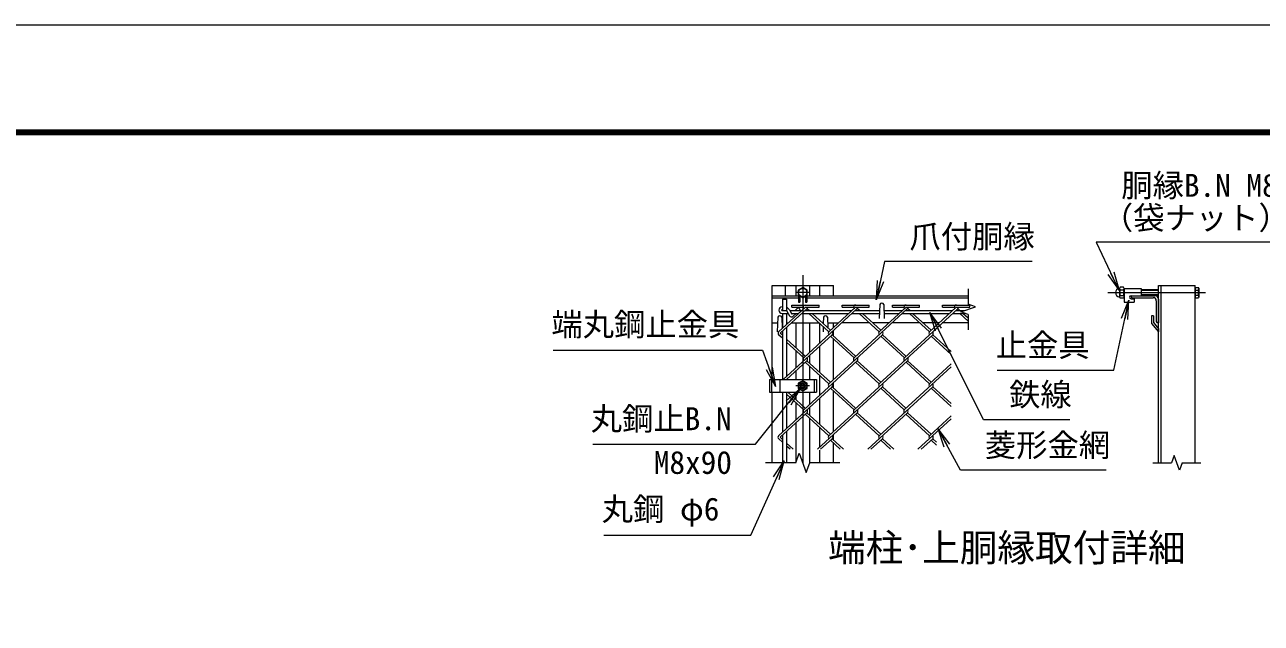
# Model space of a CAD drawing. Units: millimetres, scale not verified. Extents: x -14700 to 14700, y -10395 to 10395.
# Drawn here: x -3826 to 5236, y 6009 to 10395 of the extents above; entities that cross this region are included whole.
import ezdxf
from ezdxf.enums import TextEntityAlignment as Align

# ---------------------------------------------------------------- set-up
doc = ezdxf.new("R2010")
doc.units = ezdxf.units.MM
doc.header["$LTSCALE"] = 70
doc.linetypes.add('DASHED', pattern=[7.5, 6, -1.5])
doc.linetypes.add('USER1', pattern=[50.8, 31.75, -6.35, 6.35, -6.35])
for name, color, linetype, lineweight in [('0-0_D-STR-TXT', 7, 'Continuous', 9), ('0-1_D-STR1', 1, 'Continuous', 18), ('0-2_D-BMK', 2, 'USER1', 13), ('0-3_D-STR3', 3, 'Continuous', 13), ('0-8_D-STR-DIM', 7, 'Continuous', 9), ('0-9_0', 7, 'Continuous', 9), ('0-A_D-STR2', 7, 'Continuous', 9), ('0-B_D-TTL', 7, 'Continuous', 9)]:
    doc.layers.add(name, color=color, linetype=linetype, lineweight=lineweight)
doc.layers.add('0-4_D-TTL-TXT', color=7, linetype='Continuous')
doc.styles.add('ＭＳ ゴシック', font='')
doc.styles.get('ＭＳ ゴシック').set_extended_font_data('MS Gothic')

# ---------------------------------------------------------------- blocks, each defined once
blk = doc.blocks.new('_Open')
at = {"layer": '0-9_0'}
blk.add_line((-70, 11.67), (0, 0), dxfattribs=at)
blk.add_lwpolyline([(-70, -11.67), (0, 0), (-70, 0)], dxfattribs=at)

msp = doc.modelspace()

# ---------------------------------------------------------------- linework, layer by layer
at = {"layer": '0-0_D-STR-TXT'}
for points in [[(5788.5, 8800.87), (4026.38, 8800.87), (4192.31, 8449.13)], [(3557.11, 8659.54), (2475.45, 8659.54), (2414.77, 8380.72)], [(3300.85, 7862.83), (4154.21, 7862.83), (4263.96, 8375.6)], [(3832.52, 7500.75), (3199.47, 7500.75), (2808.55, 8284.12)], [(46.59, 8010.87), (1580.41, 8010.87), (1675.35, 7747.01)], [(336.81, 7320.36), (1529.51, 7320.36), (1858.9, 7733.14)], [(4100.15, 7130.18), (3030.93, 7130.18), (2867.94, 7432.36)], [(417.48, 6655.07), (1495.58, 6655.07), (1738.2, 7197.77)]]:
    msp.add_lwpolyline(points, dxfattribs=at)
at = {"layer": '0-1_D-STR1'}
for p, q in [((1650.08, 7796.29), (1650.08, 8484.4)), ((1650.08, 8484.4), (2100.08, 8484.4)), ((1750.08, 8409.4), (1750.08, 8484.4)), ((1825.08, 8484.4), (1825.08, 8409.4)), ((1925.08, 8484.4), (1925.08, 8409.4)), ((2000.08, 8409.4), (2000.08, 8484.4)), ((2100.08, 8409.4), (2100.08, 8484.4)), ((4501.44, 7184.4), (4501.44, 8484.4)), ((4751.44, 7184.4), (4751.44, 8484.4)), ((1650.08, 8409.4), (1843.83, 8409.4)), ((1650.08, 8394.4), (1843.83, 8394.4)), ((1906.33, 8409.4), (3087.92, 8409.4)), ((1906.33, 8394.4), (3087.92, 8394.4)), ((2439.73, 8343.76), (2436.22, 8243.13)), ((2469.73, 8343.76), (2473.24, 8243.13)), ((4281.44, 8409.4), (4456.44, 8409.4)), ((4281.44, 8404.4), (4281.44, 8409.4)), ((4291.44, 8394.4), (4443.94, 8394.4)), ((4466.44, 8371.9), (4466.44, 8219.4)), ((4481.44, 8384.4), (4481.44, 8209.4)), ((1692.58, 8251.29), (1688.83, 8143.79)), ((1722.58, 8251.29), (1725.42, 8169.96)), ((2027.58, 8251.29), (2025.95, 8204.53)), ((2057.58, 8251.29), (2060.31, 8173.04)), ((4431.44, 8261.29), (4431.44, 8206.29)), ((4446.44, 8261.29), (4431.44, 8261.29)), ((4446.44, 8261.29), (4446.44, 8211.9)), ((1652, 8209.4), (1691.12, 8209.4)), ((1724.05, 8209.4), (1726.89, 8209.4)), ((1756.89, 8209.4), (1768.46, 8209.4)), ((1792.15, 8209.4), (1997.02, 8209.4)), ((1825.08, 8209.4), (1825.08, 8029.15)), ((1925.08, 8209.4), (1925.08, 7993.96)), ((2000.08, 8062.68), (2000.08, 8206.53)), ((2020.64, 8209.4), (2026.12, 8209.4)), ((2025.22, 8183.55), (2023.83, 8143.79)), ((2059.05, 8209.4), (2137.1, 8209.4)), ((2100.08, 8175.48), (2100.08, 8209.4)), ((2365.6, 8209.4), (2160.19, 8209.4)), ((2505.74, 8209.4), (2389.28, 8209.4)), ((2734.23, 8209.4), (2528.83, 8209.4)), ((2874.38, 8209.4), (2757.92, 8209.4)), ((3087.92, 8209.4), (2898.06, 8209.4)), ((4431.44, 8206.29), (4481.44, 8143.79)), ((4446.44, 8211.9), (4481.44, 8166.65)), ((4476.44, 8209.4), (4481.44, 8209.4)), ((4481.44, 8166.65), (4481.44, 8143.79)), ((1726.15, 8148.93), (1726.33, 8143.79)), ((2061.09, 8150.68), (2061.33, 8143.79)), ((2100.08, 8114.9), (2100.08, 8154.32)), ((2100.08, 7794.82), (2100.08, 8093.25)), ((1825.08, 8007.45), (1825.08, 7880.62)), ((2000.08, 7847.09), (2000.08, 8040.98)), ((1925.08, 7972.26), (1925.08, 7915.82)), ((1925.08, 7894.11), (1925.08, 7796.29)), ((1825.08, 7858.92), (1825.08, 7796.29)), ((2000.08, 7681.49), (2000.08, 7825.39)), ((2100.08, 7733.76), (2100.08, 7773.12)), ((2100.08, 7413.62), (2100.08, 7712.05)), ((1650.08, 7184.4), (1650.08, 7701.29)), ((1825.08, 7701.29), (1825.08, 7647.95)), ((1825.08, 7626.25), (1825.08, 7499.43)), ((1925.08, 7701.29), (1925.08, 7612.76)), ((2000.08, 7465.89), (2000.08, 7659.78)), ((1925.08, 7591.06), (1925.08, 7534.62)), ((1825.08, 7477.73), (1825.08, 7187.98)), ((1925.08, 7512.92), (1925.08, 7180.81)), ((2000.08, 7300.29), (2000.08, 7444.19)), ((2100.08, 7352.56), (2100.08, 7391.92)), ((2000.08, 7184.4), (2000.08, 7278.59)), ((2100.08, 7184.4), (2100.08, 7330.86))]:
    msp.add_line(p, q, dxfattribs=at)
msp.add_lwpolyline([(4481.44, 7184.4), (4481.44, 8484.4), (4751.44, 8484.4)], dxfattribs=at)
for centre, radius, start, end in [((2454.73, 8337.51), 16.25, 22.61986, 157.38014), ((4291.44, 8404.4), 10, 180, 270), ((4443.94, 8371.9), 22.5, 0, 90), ((4456.44, 8384.4), 25, 0, 90), ((1707.58, 8245.04), 16.25, 22.61986, 157.38014), ((2042.58, 8245.04), 16.25, 22.61986, 157.38014), ((4476.44, 8219.4), 10, 180, 270)]:
    msp.add_arc(centre, radius, start, end, dxfattribs=at)
at = {"layer": '0-2_D-BMK'}
for p, q in [((1875.08, 8559.4), (1875.08, 7184.4)), ((1925.08, 8431.9), (1825.08, 8431.9)), ((4110.27, 8431.9), (4826.44, 8431.9)), ((1925.08, 7748.79), (1825.08, 7748.79))]:
    msp.add_line(p, q, dxfattribs=at)
at = {"layer": '0-3_D-STR3'}
for p, q in [((4197.69, 8463.07), (4197.69, 8401.34)), ((4197.69, 8463.07), (4197.69, 8401.34)), ((4225.19, 8472.4), (4202.69, 8472.4)), ((4202.69, 8452.15), (4225.19, 8452.15)), ((4230.19, 8463.07), (4230.19, 8401.34)), ((4230.19, 8463.07), (4230.19, 8401.34)), ((4230.19, 8461.9), (4355.19, 8461.9)), ((4230.19, 8461.9), (4230.19, 8361.9)), ((4355.19, 8461.9), (4355.19, 8409.4)), ((4481.44, 8451.9), (4355.19, 8451.9)), ((4481.44, 8448.15), (4355.19, 8448.15)), ((4751.44, 8469.43), (4774.46, 8469.43)), ((4751.44, 8469.43), (4751.44, 8394.37)), ((4751.44, 8450.66), (4774.46, 8450.66)), ((4777.94, 8463.4), (4774.46, 8469.43)), ((4777.94, 8463.4), (4777.94, 8400.4)), ((1726.89, 8384.4), (1726.89, 8300.01)), ((1726.89, 8384.4), (1756.89, 8384.4)), ((1756.89, 8384.4), (1756.89, 8300.01)), ((1843.83, 8412.41), (1843.83, 8361.9)), ((1843.83, 8361.9), (1853.83, 8361.9)), ((1853.83, 8406.64), (1853.83, 8361.9)), ((1896.33, 8406.64), (1896.33, 8361.9)), ((1896.33, 8361.9), (1906.33, 8361.9)), ((1906.33, 8412.41), (1906.33, 8361.9)), ((4202.69, 8411.65), (4225.19, 8411.65)), ((4225.19, 8391.4), (4202.69, 8391.4)), ((4230.19, 8361.9), (4305.19, 8361.9)), ((4281.44, 8409.4), (4355.19, 8409.4)), ((4281.44, 8386.9), (4305.19, 8386.9)), ((4305.19, 8386.9), (4305.19, 8361.9)), ((4481.44, 8415.65), (4355.19, 8415.65)), ((4481.44, 8411.9), (4355.19, 8411.9)), ((4751.44, 8413.13), (4774.46, 8413.13)), ((4751.44, 8394.37), (4774.46, 8394.37)), ((4777.94, 8400.4), (4774.46, 8394.37)), ((1724.39, 8327.51), (1726.89, 8327.51)), ((1724.39, 8307.51), (1726.89, 8307.51)), ((1724.39, 8300.01), (1756.89, 8300.01)), ((1724.39, 8280.01), (1768.39, 8280.01)), ((1726.89, 8280.01), (1726.89, 8171.3)), ((1756.89, 8300.01), (1778.54, 8262.36)), ((1756.89, 8280.01), (1756.89, 8198.79)), ((1777.12, 8304.94), (1794.27, 8275.13)), ((1779.96, 8300.01), (1867.34, 8300.01)), ((1791.46, 8280.01), (1845.52, 8280.01)), ((1794.27, 8275.13), (1799.26, 8280.01)), ((1805.94, 8258.57), (1827.88, 8280.01)), ((1819.73, 8300.01), (1842.36, 8322.11)), ((1869.2, 8280.01), (2214.16, 8280.01)), ((1891.03, 8300.01), (2235.98, 8300.01)), ((2237.25, 8280.01), (2437.51, 8280.01)), ((2259.07, 8300.01), (2438.2, 8300.01)), ((2471.26, 8300.01), (2604.62, 8300.01)), ((2471.95, 8280.01), (2582.8, 8280.01)), ((2605.89, 8280.01), (2951.43, 8280.01)), ((2627.71, 8300.01), (2973.26, 8300.01)), ((2975.12, 8280.01), (3062.96, 8280.01)), ((2996.94, 8300.01), (3062.12, 8300.01)), ((1756.89, 8177.09), (1756.89, 7818.13)), ((1726.89, 8149.6), (1726.89, 7796.29)), ((1631.3, 7796.29), (1975.08, 7796.29)), ((1631.3, 7796.29), (1631.3, 7701.29)), ((1756.89, 7796.43), (1756.89, 7796.29)), ((1975.08, 7796.29), (1975.08, 7701.29)), ((1875.08, 7786.32), (1842.58, 7767.56)), ((1842.58, 7767.56), (1842.58, 7730.03)), ((1842.58, 7730.03), (1875.08, 7711.27)), ((1907.58, 7767.56), (1875.08, 7786.32)), ((1875.08, 7711.27), (1907.58, 7730.03)), ((1907.58, 7730.03), (1907.58, 7767.56)), ((1631.3, 7701.29), (1975.08, 7701.29)), ((1726.89, 7701.29), (1726.89, 7409.45)), ((1756.89, 7701.29), (1756.89, 7436.94)), ((1726.89, 7387.74), (1726.89, 7184.4)), ((1756.89, 7415.23), (1756.89, 7184.4))]:
    msp.add_line(p, q, dxfattribs=at)
at = {"layer": '0-3_D-STR3', "linetype": 'DASHED'}
for p, q in [((1647.3, 7796.29), (1647.3, 7701.29)), ((1706.3, 7796.29), (1706.3, 7701.29)), ((1959.08, 7796.29), (1959.08, 7701.29))]:
    msp.add_line(p, q, dxfattribs=at)
at = {"layer": '0-3_D-STR3'}
msp.add_lwpolyline([(1907.58, 8450.66), (1875.08, 8469.43), (1842.58, 8450.66), (1842.58, 8413.13), (1875.08, 8394.37), (1907.58, 8413.13)], close=True, dxfattribs=at)
msp.add_lwpolyline([(1848.35, 8300.01), (1856.34, 8307.81), (1842.36, 8322.11)], dxfattribs=at)
for centre, radius in [((1875.08, 8431.9), 31.25), ((1875.08, 7748.79), 31.25), ((1875.08, 7748.79), 20), ((1875.08, 7748.79), 14)]:
    msp.add_circle(centre, radius, dxfattribs=at)
for centre, radius, start, end in [((4200.19, 8431.9), 32.5, 97.16806, 262.83194), ((4195.82, 8466.62), 2.5, 277.16806, 350.16084), ((4210.38, 8462.27), 12.71, 127.21089, 232.78911), ((4241.2, 8431.9), 43.51, 152.26063, 207.73937), ((4217.5, 8462.27), 12.71, 307.21089, 52.78911), ((4186.68, 8431.9), 43.51, 332.26063, 27.73937), ((4715.26, 8431.9), 62.1, 342.4121, 17.5879), ((4760.75, 8460.04), 16.61, 325.61585, 34.38415), ((4195.82, 8397.17), 2.5, 16.57981, 82.83194), ((4210.44, 8401.52), 12.75, 127.42505, 232.57495), ((4217.44, 8401.52), 12.75, 307.42505, 52.57495), ((4281.44, 8398.15), 11.25, 90, 270), ((4760.75, 8403.75), 16.61, 325.61585, 34.38415), ((1724.39, 8303.76), 23.75, 90, 270), ((1724.39, 8303.76), 3.75, 90, 270), ((1738.11, 8282.51), 45, 29.90854, 65.34129), ((1793.71, 8271.08), 17.5, 209.90854, 314.33561)]:
    msp.add_arc(centre, radius, start, end, dxfattribs=at)
at = {"layer": '0-8_D-STR-DIM'}
for p, q in [((3087.92, 8459.4), (3087.92, 8347.88)), ((3087.92, 8270.92), (3087.92, 8159.4)), ((1823.78, 7184.4), (1849.43, 7254.88)), ((1849.43, 7254.88), (1900.74, 7113.92)), ((1823.78, 7184.4), (1602.58, 7184.4)), ((1900.74, 7113.92), (1926.39, 7184.4)), ((2147.58, 7184.4), (1926.39, 7184.4)), ((4440.19, 7184.4), (4577.96, 7184.4)), ((4597.2, 7237.26), (4577.96, 7184.4)), ((4635.68, 7131.54), (4597.2, 7237.26)), ((4654.92, 7184.4), (4635.68, 7131.54)), ((4654.92, 7184.4), (4792.69, 7184.4))]:
    msp.add_line(p, q, dxfattribs=at)
msp.add_lwpolyline([(3087.92, 8270.92), (3035.07, 8290.16), (3140.78, 8328.64), (3087.92, 8347.88)], dxfattribs=at)
at = {"layer": '0-A_D-STR2'}
for p, q in [((1794.55, 8324.94), (1794.55, 8340.94)), ((1794.55, 8340.94), (1994.55, 8340.94)), ((1994.55, 8324.94), (1994.55, 8340.94)), ((2163.19, 8324.94), (2163.19, 8340.94)), ((2163.19, 8340.94), (2363.19, 8340.94)), ((2363.19, 8324.94), (2363.19, 8340.94)), ((2532.1, 8325.19), (2532.1, 8341.19)), ((2532.1, 8341.19), (2732.1, 8341.19)), ((2732.1, 8325.19), (2732.1, 8341.19)), ((2900.74, 8325.19), (2900.74, 8341.19)), ((2900.74, 8341.19), (3100.74, 8341.19)), ((3100.74, 8325.19), (3100.74, 8341.19)), ((1894.55, 8324.94), (1698.39, 8145.19)), ((1906.39, 8314.09), (1710.26, 8134.36)), ((1794.55, 8324.94), (1878.49, 8324.94)), ((2274.74, 8314.36), (1882.44, 7954.89)), ((1894.55, 8324.94), (1994.55, 8324.94)), ((1898.08, 8300.01), (1894.55, 8303.23)), ((1921.76, 8300.01), (1906.39, 8314.09)), ((2067.03, 8145.19), (1919.9, 8280.01)), ((2078.87, 8156.04), (1943.59, 8280.01)), ((2263.19, 8324.94), (2067.03, 8145.19)), ((2163.19, 8324.94), (2247.13, 8324.94)), ((2643.37, 8314.36), (2251.08, 7954.89)), ((2266.72, 8300.01), (2262.89, 8303.51)), ((2263.19, 8324.94), (2363.19, 8324.94)), ((2290.4, 8300.01), (2274.74, 8314.36)), ((2435.67, 8145.19), (2288.54, 8280.01)), ((2447.51, 8156.04), (2312.22, 8280.01)), ((2632.1, 8325.19), (2435.67, 8145.19)), ((2532.1, 8325.19), (2616.04, 8325.19)), ((3012.31, 8314.09), (2619.99, 7954.59)), ((2635.35, 8300.01), (2631.53, 8303.51)), ((2632.1, 8325.19), (2732.1, 8325.19)), ((2659.04, 8300.01), (2643.37, 8314.36)), ((2804.31, 8145.19), (2657.18, 8280.01)), ((2816.15, 8156.04), (2680.86, 8280.01)), ((3000.74, 8325.19), (2804.31, 8145.19)), ((2900.74, 8325.19), (2984.68, 8325.19)), ((3003.99, 8300.01), (3000.17, 8303.51)), ((3000.74, 8325.19), (3100.74, 8325.19)), ((3027.68, 8300.01), (3012.01, 8314.36)), ((3087.92, 8223.1), (3025.82, 8280.01)), ((3087.92, 8244.8), (3049.5, 8280.01)), ((1726.89, 8097.43), (1700.78, 8121.36)), ((1726.89, 8119.13), (1710.26, 8134.36)), ((2090.42, 8123.76), (1733.05, 7796.29)), ((1894.29, 7965.74), (1756.89, 8091.64)), ((1882.44, 7954.89), (1756.89, 8069.94)), ((2459.06, 8123.76), (2066.76, 7764.29)), ((2251.08, 7954.89), (2078.6, 8112.93)), ((2262.92, 7965.74), (2090.45, 8123.78)), ((2827.69, 8123.76), (2435.4, 7764.29)), ((2619.99, 7954.59), (2447.21, 8112.91)), ((2631.83, 7965.44), (2459.06, 8123.76)), ((2962.92, 7978.14), (2815.85, 8112.91)), ((2962.92, 7999.84), (2827.69, 8123.76)), ((1906.13, 7933.19), (1756.73, 7796.29)), ((2274.77, 7933.19), (1882.44, 7573.69)), ((2066.76, 7764.29), (1894.29, 7922.34)), ((2078.6, 7775.14), (1906.13, 7933.19)), ((2643.37, 7933.16), (2251.08, 7573.69)), ((2435.4, 7764.29), (2262.92, 7922.34)), ((2447.24, 7775.14), (2274.77, 7933.19)), ((2962.92, 7888.18), (2619.72, 7573.69)), ((2804.01, 7764.26), (2632.57, 7921.36)), ((2815.85, 7775.11), (2643.37, 7933.16)), ((2962.92, 7909.88), (2804.01, 7764.26)), ((2090.45, 7742.59), (1698.12, 7383.09)), ((2459.09, 7742.59), (2066.76, 7383.09)), ((2251.08, 7573.69), (2079.64, 7730.79)), ((2262.92, 7584.54), (2090.45, 7742.59)), ((2827.69, 7742.56), (2435.4, 7383.09)), ((2619.72, 7573.69), (2447.24, 7731.74)), ((2631.56, 7584.54), (2459.09, 7742.59)), ((2962.92, 7596.94), (2815.85, 7731.71)), ((2962.92, 7618.64), (2827.69, 7742.56)), ((1882.44, 7573.69), (1756.89, 7688.74)), ((1894.29, 7584.54), (1766.87, 7701.29)), ((1906.13, 7551.99), (1709.97, 7372.24)), ((2066.76, 7383.09), (1894.29, 7541.14)), ((2078.6, 7393.94), (1906.12, 7551.99)), ((2274.77, 7551.99), (1982.74, 7284.4)), ((2435.4, 7383.09), (2262.92, 7541.14)), ((2447.24, 7393.94), (2274.77, 7551.99)), ((2643.4, 7551.99), (2351.38, 7284.4)), ((2804.04, 7383.09), (2631.56, 7541.14)), ((2815.88, 7393.94), (2643.4, 7551.99)), ((2962.92, 7528.68), (2804.04, 7383.09)), ((2962.92, 7506.98), (2720.02, 7284.4)), ((1726.89, 7335.03), (1700.19, 7359.5)), ((1726.89, 7356.73), (1709.97, 7372.24)), ((2090.45, 7361.39), (2006.43, 7284.4)), ((2150.78, 7284.4), (2078.6, 7350.54)), ((2174.47, 7284.4), (2090.45, 7361.39)), ((2459.09, 7361.39), (2375.06, 7284.4)), ((2519.42, 7284.4), (2447.24, 7350.54)), ((2543.11, 7284.4), (2459.09, 7361.39)), ((2827.72, 7361.39), (2743.7, 7284.4)), ((2856.67, 7313.16), (2815.88, 7350.54)), ((2856.67, 7334.86), (2827.72, 7361.39)), ((1805.83, 7284.4), (1756.89, 7329.24)), ((1782.15, 7284.4), (1756.89, 7307.54))]:
    msp.add_line(p, q, dxfattribs=at)
for centre, start, end in [((1894.55, 8324.94), 95, 222.5), ((2263.19, 8324.94), 85, 222.5), ((2632.1, 8325.19), 85, 222.5), ((3000.74, 8325.19), 85, 222.5), ((1894.55, 8324.94), 317.5, 0), ((2263.19, 8324.94), 317.5, 0), ((2631.83, 8324.94), 317.5, 0.89905), ((3000.47, 8324.94), 317.5, 0.89905), ((1710.23, 8134.34), 137.5, 233.92709), ((2078.87, 8134.34), 137.5, 222.5), ((2078.87, 8134.34), 317.5, 42.5), ((2447.51, 8134.34), 137.5, 222.5), ((2447.51, 8134.34), 317.5, 42.5), ((2816.15, 8134.34), 137.5, 222.5), ((2816.15, 8134.34), 317.5, 42.5), ((1894.55, 7943.74), 137.5, 222.5), ((1894.55, 7943.74), 317.5, 42.5), ((2263.19, 7943.74), 137.5, 222.5), ((2263.19, 7943.74), 317.5, 42.5), ((2631.83, 7943.74), 137.5, 222.5), ((2631.83, 7943.74), 317.5, 42.5), ((2078.6, 7753.44), 137.5, 222.5), ((2078.6, 7753.44), 317.5, 42.5), ((2447.51, 7753.14), 137.5, 222.5), ((2447.51, 7753.14), 317.5, 42.5), ((2816.15, 7753.14), 137.5, 222.5), ((2816.15, 7753.14), 317.5, 42.5), ((1894.26, 7562.81), 137.5, 222.5), ((1894.26, 7562.81), 317.5, 42.5), ((2262.89, 7562.81), 137.5, 222.5), ((2262.89, 7562.81), 317.5, 42.5), ((2631.53, 7562.81), 137.5, 222.5), ((2631.53, 7562.81), 317.5, 42.5), ((1709.97, 7372.24), 137.5, 232.5), ((2078.6, 7372.24), 137.5, 222.5), ((2078.6, 7372.24), 317.5, 42.5), ((2447.51, 7371.94), 137.5, 222.5), ((2447.51, 7371.94), 317.5, 42.5), ((2816.15, 7371.94), 137.5, 222.5), ((2816.15, 7371.94), 317.5, 42.5)]:
    msp.add_arc(centre, 16.06, start, end, dxfattribs=at)
at = {"layer": '0-B_D-TTL', "color": 2, "lineweight": 18}
msp.add_lwpolyline([(-14700, 10395), (14700, 10395), (14700, -10395), (-14700, -10395)], close=True, dxfattribs=at)
at = {"layer": '0-B_D-TTL'}
for points in [[(-13755, 9625), (13755, 9625), (13755, -9625), (-13755, -9625)], [(-13746.25, 9616.25), (13746.25, 9616.25), (13746.25, -9616.25), (-13746.25, -9616.25)], [(-13737.5, 9607.5), (13737.5, 9607.5), (13737.5, -9607.5), (-13737.5, -9607.5)], [(-13728.75, 9598.75), (13728.75, 9598.75), (13728.75, -9598.75), (-13728.75, -9598.75)], [(-13720, 9590), (13720, 9590), (13720, -9590), (-13720, -9590)]]:
    msp.add_lwpolyline(points, close=True, dxfattribs=at)

# ---------------------------------------------------------------- block references
at = {"layer": '0-0_D-STR-TXT', "xscale": 2, "yscale": 2}
for p, rotation in [((2414.34, 8378.77), 257.72128), ((4193.16, 8447.32), 295.25501), ((4264.38, 8377.56), 77.91864), ((2807.66, 8285.91), 116.52013), ((1676.03, 7745.13), 289.79079), ((1860.15, 7734.7), 51.41087), ((2866.99, 7434.12), 118.34149), ((1739.02, 7199.6), 65.91258)]:
    msp.add_blockref('_Open', p, dxfattribs=dict(at, rotation=rotation))

# ---------------------------------------------------------------- texts
at = {"layer": '0-0_D-STR-TXT', "style": 'ＭＳ ゴシック'}
for s, p in [('胴縁B.N M8x109', (4209.95, 9083.41)), ('（袋ナット）', (4067.81, 8845.81)), ('爪付胴縁', (2657.24, 8708.48)), ('端丸鋼止金具', (33.27, 8064.25)), ('止金具', (3289.3, 7912.65)), ('鉄線', (3387.47, 7551.01)), ('丸鋼止B.N', (321.71, 7373.29)), ('菱形金網', (3210.05, 7180)), ('M8x90', (784.04, 7052.94)), ('丸鋼 φ6', (402.37, 6711.56))]:
    msp.add_text(s, height=168.3, dxfattribs=at).set_placement(p, align=Align.BOTTOM_LEFT)
at = {"layer": '0-4_D-TTL-TXT', "style": 'ＭＳ ゴシック'}
msp.add_text('端柱･上胴縁取付詳細', height=202.2, dxfattribs=at).set_placement((2060.82, 6401.27), align=Align.BOTTOM_LEFT)

doc.saveas('drawing.dxf')
